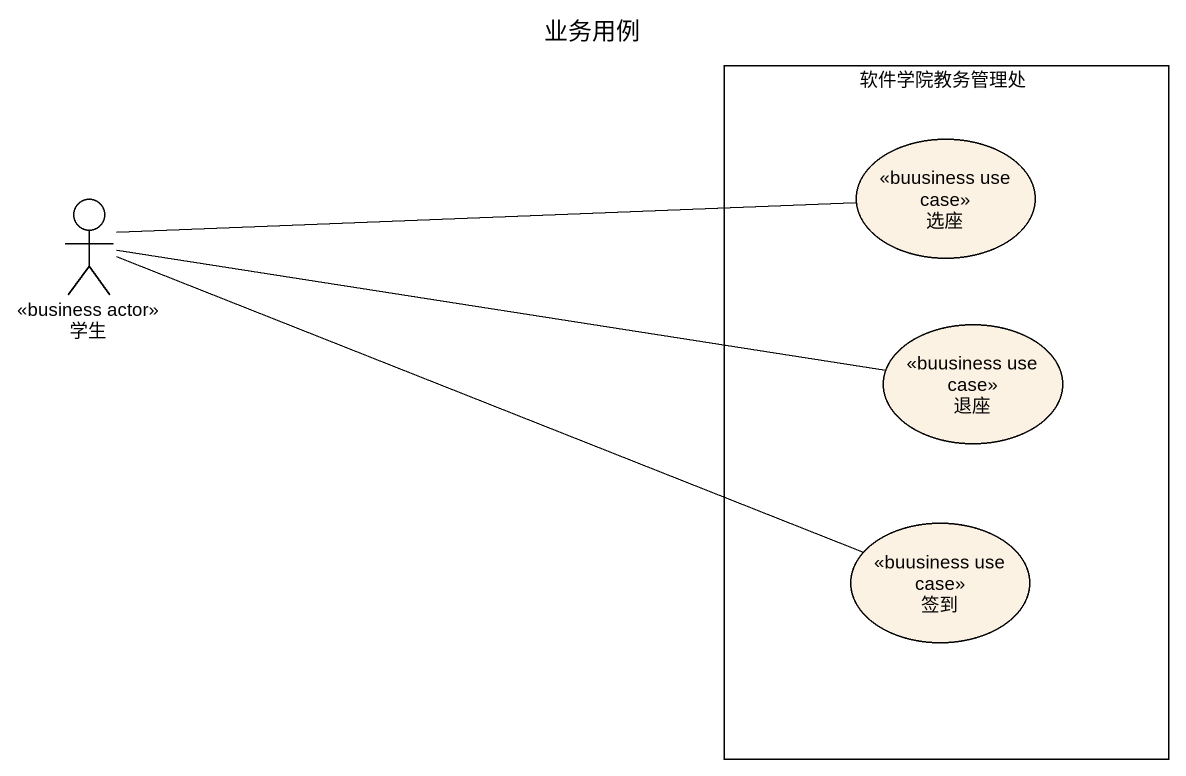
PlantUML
@startuml
title 业务用例
rectangle 软件学院教务管理处 {
  usecase 选座 <<buusiness use case>>
  usecase 退座 <<buusiness use case>>
  usecase 签到 <<buusiness use case>>
}
actor 学生 <<business actor>>
学生 -right- 选座
学生 -right- 退座
学生 -right- 签到
@enduml
